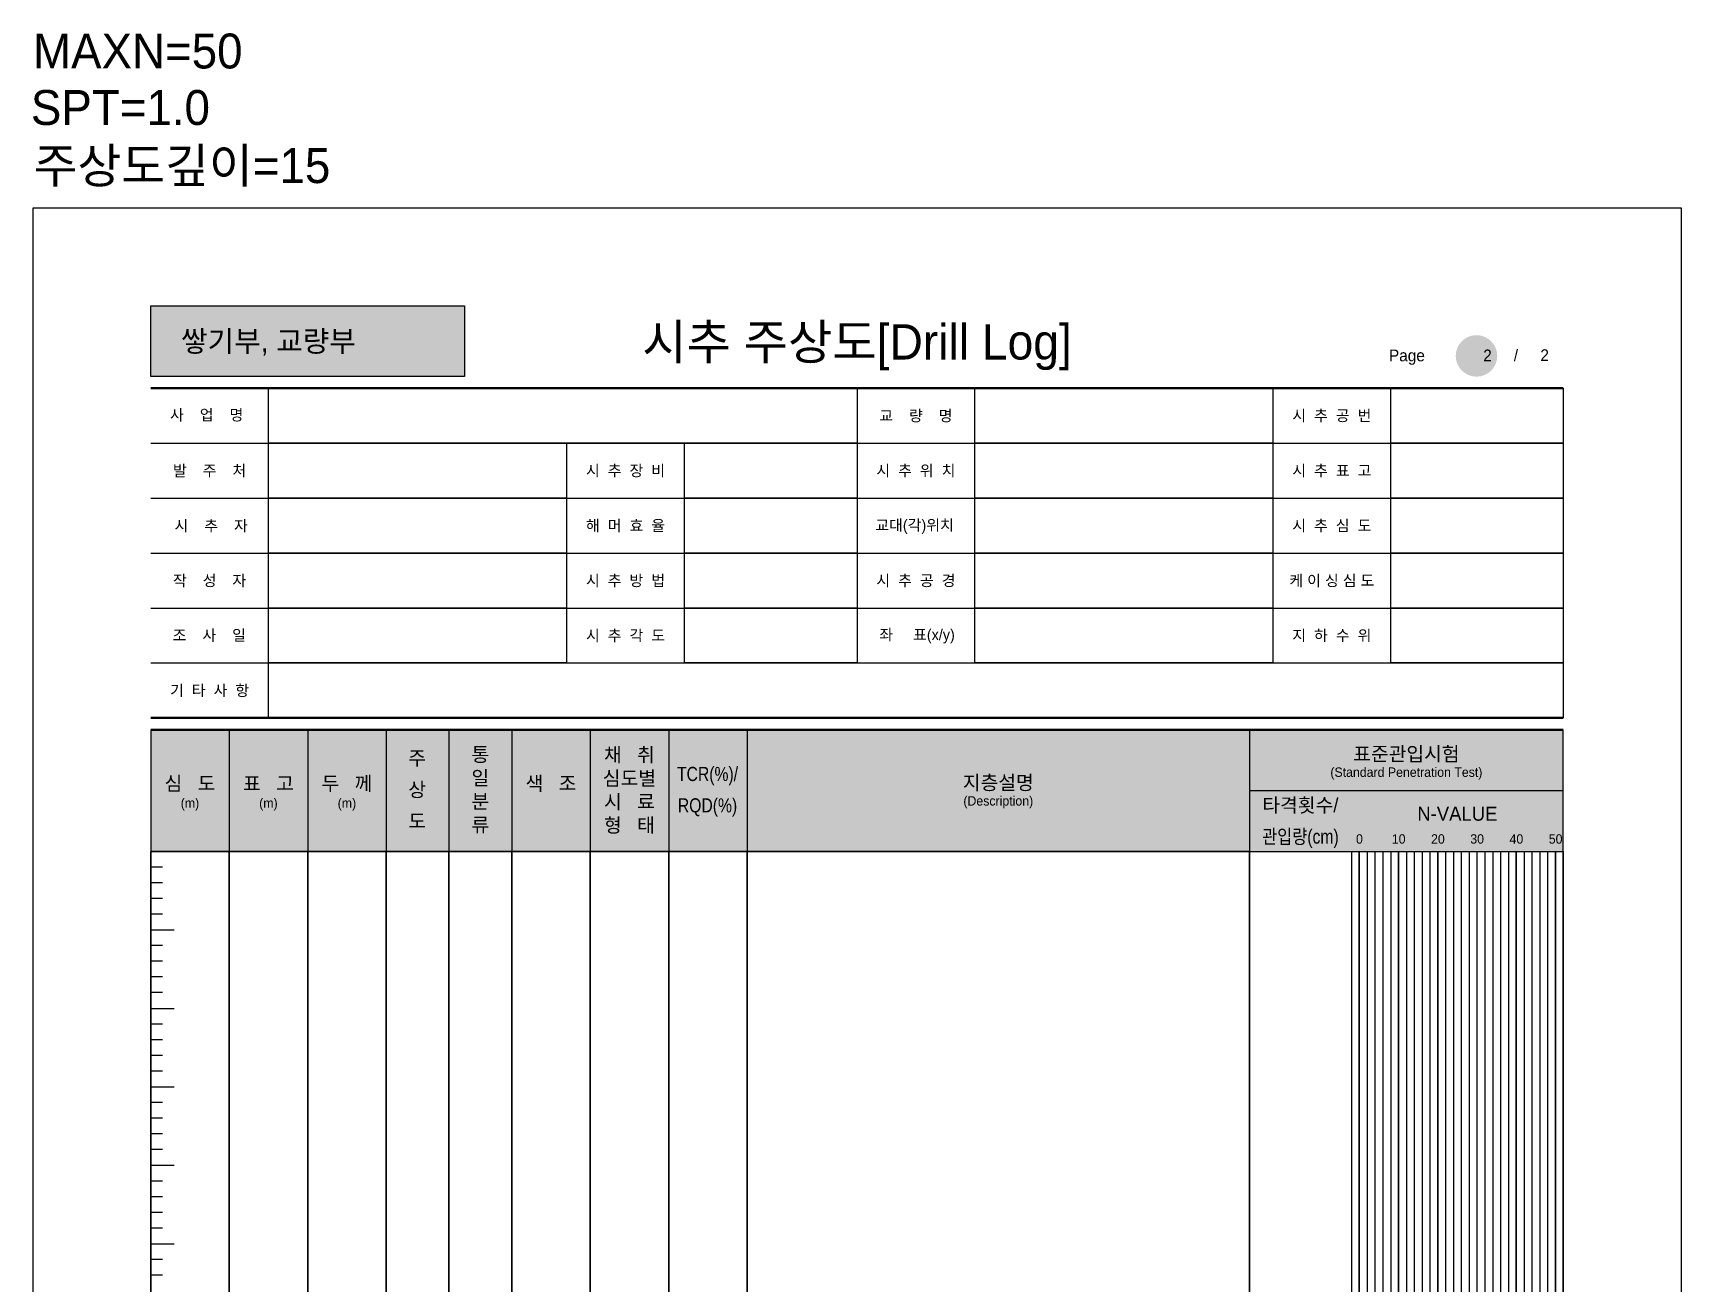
# Model space of a CAD drawing. Header units: metres. Extents: x 0 to 210, y 0 to 319.
# Drawn here: x 0 to 210, y 159.9 to 319.2 of the extents above; entities that cross this region are included whole.
import ezdxf
from ezdxf.enums import TextEntityAlignment as Align

# ---------------------------------------------------------------- set-up
doc = ezdxf.new("R2010")
doc.units = ezdxf.units.M
doc.header["$MEASUREMENT"] = 0
for name, color, linetype in [('#NVALUE', 2, 'Continuous'), ('#TCRRQD', 2, 'Continuous'), ('#교대교각위치', 6, 'Continuous'), ('#교량명', 6, 'Continuous'), ('#기타사항', 6, 'Continuous'), ('#두께', 3, 'Continuous'), ('#발주처', 6, 'Continuous'), ('#변수', 7, 'Continuous'), ('#사업명', 6, 'Continuous'), ('#색조', 2, 'Continuous'), ('#시료형태', 2, 'Continuous'), ('#시추각도', 6, 'Continuous'), ('#시추공경', 6, 'Continuous'), ('#시추공번', 6, 'Continuous'), ('#시추방법', 6, 'Continuous'), ('#시추심도', 6, 'Continuous'), ('#시추위치', 6, 'Continuous'), ('#시추자', 6, 'Continuous'), ('#시추장비', 6, 'Continuous'), ('#시추표고', 6, 'Continuous'), ('#심도', 3, 'Continuous'), ('#심도표고두께', 2, 'Continuous'), ('#영역', 2, 'Continuous'), ('#작성자', 6, 'Continuous'), ('#전체영역', 6, 'Continuous'), ('#전체페이지', 3, 'Continuous'), ('#조사일', 6, 'Continuous'), ('#좌표', 6, 'Continuous'), ('#주상도', 2, 'Continuous'), ('#지층설명', 2, 'Continuous'), ('#지하수위', 6, 'Continuous'), ('#케이싱심도', 6, 'Continuous'), ('#타격횟수', 2, 'Continuous'), ('#통일분류', 2, 'Continuous'), ('#표고', 3, 'Continuous'), ('#해머효율', 6, 'Continuous'), ('#현재페이지', 3, 'Continuous')]:
    doc.layers.add(name, color=color, linetype=linetype)
doc.styles.get("Standard").update_dxf_attribs({"font": 'gulim.ttc', "bigfont": 'visiohg.shx'})

msp = doc.modelspace()

# ---------------------------------------------------------------- hatches: boundary and pattern name
at = {"true_color": 0x353859}
h = msp.add_hatch(color=159, dxfattribs=at)
h.dxf.hatch_style = 1
h.paths.add_polyline_path([(15, 284.44), (55, 284.44), (55, 275.44), (15, 275.44)])
at = {"true_color": 0xedcf2f}
h = msp.add_hatch(color=40, dxfattribs=at)
h.dxf.hatch_style = 1
h.paths.add_polyline_path([(186.58, 278.06, 1), (181.29, 278.06, 1)])
at = {"true_color": 0xd7d7d7}
h = msp.add_hatch(color=254, dxfattribs=at)
h.dxf.hatch_style = 1
h.paths.add_polyline_path([(195, 230.44), (15, 230.44), (15, 214.94), (195, 214.94)])

# ---------------------------------------------------------------- linework, layer by layer
at = {"layer": '#NVALUE'}
msp.add_lwpolyline([(169, 214.94), (194, 214.94), (194, 64.94), (169, 64.94)], close=True, dxfattribs=at)
at = {"layer": '#TCRRQD'}
msp.add_lwpolyline([(91, 214.94), (81, 214.94), (81, 64.94), (91, 64.94)], close=True, dxfattribs=at)
at = {"layer": '#교대교각위치'}
msp.add_lwpolyline([(120, 259.94), (158, 259.94), (158, 252.94), (120, 252.94)], close=True, dxfattribs=at)
at = {"layer": '#교량명'}
msp.add_lwpolyline([(120, 273.94), (158, 273.94), (158, 266.96), (120, 266.96)], close=True, dxfattribs=at)
at = {"layer": '#기타사항'}
msp.add_lwpolyline([(30, 238.94), (195, 238.94), (195, 231.94), (30, 231.94)], close=True, dxfattribs=at)
at = {"layer": '#두께'}
msp.add_lwpolyline([(45, 214.94), (35, 214.94), (35, 64.94), (45, 64.94)], close=True, dxfattribs=at)
at = {"layer": '#발주처'}
msp.add_lwpolyline([(30, 266.94), (68, 266.96), (68, 259.94), (30, 259.94)], close=True, dxfattribs=at)
at = {"layer": '#사업명'}
msp.add_lwpolyline([(30, 273.94), (105, 273.94), (105, 266.94), (30, 266.94)], close=True, dxfattribs=at)
at = {"layer": '#색조'}
msp.add_lwpolyline([(71, 214.94), (61, 214.94), (61, 64.94), (71, 64.94)], close=True, dxfattribs=at)
at = {"layer": '#시료형태'}
msp.add_lwpolyline([(81, 214.94), (71, 214.94), (71, 64.94), (81, 64.94)], close=True, dxfattribs=at)
at = {"layer": '#시추각도'}
msp.add_lwpolyline([(83, 245.94), (105, 245.94), (105, 238.94), (83, 238.94)], close=True, dxfattribs=at)
at = {"layer": '#시추공경'}
msp.add_lwpolyline([(120, 252.94), (158, 252.94), (158, 245.94), (120, 245.94)], close=True, dxfattribs=at)
at = {"layer": '#시추공번'}
msp.add_lwpolyline([(173, 273.94), (195, 273.94), (195, 266.94), (173, 266.94)], close=True, dxfattribs=at)
at = {"layer": '#시추방법'}
msp.add_lwpolyline([(83, 252.94), (105, 252.94), (105, 245.94), (83, 245.94)], close=True, dxfattribs=at)
at = {"layer": '#시추심도'}
msp.add_lwpolyline([(173, 259.94), (195, 259.94), (195, 252.94), (173, 252.94)], close=True, dxfattribs=at)
at = {"layer": '#시추위치'}
msp.add_lwpolyline([(120, 266.94), (158, 266.94), (158, 259.94), (120, 259.94)], close=True, dxfattribs=at)
at = {"layer": '#시추자'}
msp.add_lwpolyline([(30, 259.94), (68, 259.94), (68, 252.94), (30, 252.94)], close=True, dxfattribs=at)
at = {"layer": '#시추장비'}
msp.add_lwpolyline([(83, 266.94), (105, 266.94), (105, 259.94), (83, 259.94)], close=True, dxfattribs=at)
at = {"layer": '#시추표고'}
msp.add_lwpolyline([(173, 266.94), (195, 266.94), (195, 259.94), (173, 259.94)], close=True, dxfattribs=at)
at = {"layer": '#심도'}
msp.add_lwpolyline([(25, 214.94), (15, 214.94), (15, 64.94), (25, 64.94)], close=True, dxfattribs=at)
at = {"layer": '#심도표고두께'}
msp.add_lwpolyline([(45, 214.94), (15, 214.94), (15, 64.94), (45, 64.94)], close=True, dxfattribs=at)
at = {"layer": '#영역'}
msp.add_lwpolyline([(0, 296.94), (210, 296.94), (210, -0.06), (0, -0.06)], close=True, dxfattribs=at)
at = {"layer": '#작성자'}
msp.add_lwpolyline([(30, 252.94), (68, 252.94), (68, 245.94), (30, 245.94)], close=True, dxfattribs=at)
at = {"layer": '#전체영역'}
msp.add_lwpolyline([(15, 214.94), (195, 214.94), (195, 64.94), (15, 64.94)], close=True, dxfattribs=at)
at = {"layer": '#조사일'}
msp.add_lwpolyline([(30, 245.94), (68, 245.94), (68, 238.94), (30, 238.94)], close=True, dxfattribs=at)
at = {"layer": '#좌표'}
msp.add_lwpolyline([(120, 245.94), (158, 245.94), (158, 238.94), (120, 238.94)], close=True, dxfattribs=at)
at = {"layer": '#주상도'}
msp.add_lwpolyline([(53, 214.94), (45, 214.94), (45, 64.94), (53, 64.94)], close=True, dxfattribs=at)
at = {"layer": '#지층설명'}
msp.add_lwpolyline([(155, 214.94), (91, 214.94), (91, 64.94), (155, 64.94)], close=True, dxfattribs=at)
at = {"layer": '#지하수위'}
msp.add_lwpolyline([(173, 245.94), (195, 245.94), (195, 238.94), (173, 238.94)], close=True, dxfattribs=at)
at = {"layer": '#케이싱심도'}
msp.add_lwpolyline([(173, 252.94), (195, 252.94), (195, 245.94), (173, 245.94)], close=True, dxfattribs=at)
at = {"layer": '#타격횟수'}
msp.add_lwpolyline([(155, 214.94), (168, 214.94), (168, 64.94), (155, 64.94)], close=True, dxfattribs=at)
at = {"layer": '#통일분류'}
msp.add_lwpolyline([(61, 214.94), (53, 214.94), (53, 64.94), (61, 64.94)], close=True, dxfattribs=at)
at = {"layer": '#표고'}
msp.add_lwpolyline([(35, 214.94), (25, 214.94), (25, 64.94), (35, 64.94)], close=True, dxfattribs=at)
at = {"layer": '#해머효율'}
msp.add_lwpolyline([(83, 259.94), (105, 259.94), (105, 252.94), (83, 252.94)], close=True, dxfattribs=at)
for p, q in [((15, 230.44), (15, 64.94)), ((195, 64.94), (195, 230.44)), ((15, 214.94), (195, 214.94))]:
    msp.add_line(p, q)
at = {"lineweight": -3}
for p, q in [((25, 230.44), (25, 64.94)), ((35, 230.44), (35, 64.94)), ((45, 230.44), (45, 64.94)), ((53, 230.44), (53, 64.94)), ((61, 230.44), (61, 64.94)), ((71, 230.44), (71, 64.94)), ((81, 230.44), (81, 64.94)), ((91, 230.44), (91, 64.94)), ((155, 222.69), (195, 222.69)), ((16.5, 212.94), (15, 212.94)), ((16.5, 212.94), (15, 212.94)), ((16.5, 210.94), (15, 210.94)), ((16.5, 208.94), (15, 208.94)), ((16.5, 206.94), (15, 206.94)), ((15, 204.94), (18, 204.94)), ((16.5, 202.94), (15, 202.94)), ((16.5, 200.94), (15, 200.94)), ((16.5, 198.94), (15, 198.94)), ((16.5, 196.94), (15, 196.94)), ((15, 194.94), (18, 194.94)), ((16.5, 192.94), (15, 192.94)), ((16.5, 190.94), (15, 190.94)), ((16.5, 188.94), (15, 188.94)), ((16.5, 186.94), (15, 186.94)), ((15, 184.94), (18, 184.94)), ((16.5, 182.94), (15, 182.94)), ((16.5, 180.94), (15, 180.94)), ((16.5, 178.94), (15, 178.94)), ((16.5, 176.94), (15, 176.94)), ((15, 174.94), (18, 174.94)), ((16.5, 172.94), (15, 172.94)), ((16.5, 170.94), (15, 170.94)), ((16.5, 168.94), (15, 168.94)), ((16.5, 166.94), (15, 166.94)), ((15, 164.94), (18, 164.94)), ((16.5, 162.94), (15, 162.94)), ((16.5, 160.94), (15, 160.94))]:
    msp.add_line(p, q, dxfattribs=at)
at = {"lineweight": -3, "flags": 128}
msp.add_lwpolyline([(0, 296.94), (210, 296.94), (210, -0.06), (0, -0.06)], close=True, dxfattribs=at)
msp.add_lwpolyline([(0, 296.94), (210, 296.94), (210, -0.06), (0, -0.06)], close=True, dxfattribs=at)
at = {"color": 159, "lineweight": -3, "true_color": 0x353859}
msp.add_lwpolyline([(15, 284.44), (55, 284.44), (55, 275.44), (15, 275.44)], close=True, dxfattribs=at)
at = {"lineweight": -3, "const_width": 0.3, "flags": 128}
for points in [[(15, 273.94), (195, 273.94)], [(15, 231.94), (195, 231.94)], [(15, 230.44), (195, 230.44)]]:
    msp.add_lwpolyline(points, dxfattribs=at)
at = {"lineweight": -3, "flags": 128}
for points in [[(15, 266.94), (195, 266.94)], [(15, 259.94), (195, 259.94)], [(15, 252.94), (195, 252.94)], [(15, 245.94), (195, 245.94)], [(15, 238.94), (195, 238.94)]]:
    msp.add_lwpolyline(points, dxfattribs=at)
at = {"flags": 128}
for points in [[(155, 230.44), (155, 64.94)], [(170, 214.94), (170, 64.94)], [(171, 214.94), (171, 64.94)], [(172, 214.94), (172, 64.94)], [(173, 214.94), (173, 64.94)], [(175, 214.94), (175, 64.94)], [(176, 214.94), (176, 64.94)], [(177, 214.94), (177, 64.94)], [(178, 214.94), (178, 64.94)], [(180, 214.94), (180, 64.94)], [(181, 214.94), (181, 64.94)], [(182, 214.94), (182, 64.94)], [(183, 214.94), (183, 64.94)], [(185, 214.94), (185, 64.94)], [(186, 214.94), (186, 64.94)], [(187, 214.94), (187, 64.94)], [(188, 214.94), (188, 64.94)], [(190, 214.94), (190, 64.94)], [(191, 214.94), (191, 64.94)], [(192, 214.94), (192, 64.94)], [(193, 214.94), (193, 64.94)]]:
    msp.add_lwpolyline(points, dxfattribs=at)
at = {"const_width": 0.2, "flags": 128}
for points in [[(169, 214.94), (169, 64.94)], [(174, 214.94), (174, 64.94)], [(179, 214.94), (179, 64.94)], [(184, 214.94), (184, 64.94)], [(189, 214.94), (189, 64.94)], [(194, 214.94), (194, 64.94)]]:
    msp.add_lwpolyline(points, dxfattribs=at)

# ---------------------------------------------------------------- texts
at = {"layer": '#변수'}
for s, p in [('MAXN=50', (0, 314.68)), ('SPT=1.0', (-0.27, 307.48)), ('주상도깊이=15', (0.08, 300.08))]:
    msp.add_text(s, height=4.451, dxfattribs=at).set_placement(p)
at = {"layer": '#전체페이지', "lineweight": -3}
msp.add_text('2', height=1.5, dxfattribs=at).set_placement((192.62, 278.15), align=Align.MIDDLE_CENTER)
at = {"layer": '#현재페이지', "lineweight": -3}
msp.add_text('2', height=1.5, dxfattribs=at).set_placement((185.34, 278.12), align=Align.MIDDLE_CENTER)
at = {"color": 40, "lineweight": -3, "true_color": 0xedcf2f}
msp.add_text('쌓기부, 교량부', height=2.7, dxfattribs=at).set_placement((30, 279.94), align=Align.MIDDLE_CENTER)
at = {"color": 159, "lineweight": -3, "true_color": 0x353859}
msp.add_text('시추 주상도[Drill Log]', height=4.5, dxfattribs=at).set_placement((105, 279.85), align=Align.MIDDLE_CENTER)
at = {"lineweight": -3}
for s, height, p in [('Page', 1.5, (175.07, 278.12)), ('/', 1.5, (188.96, 278.12)), ('사    업    명', 1.4, (22.13, 270.54)), ('사    업    명', 1.4, (22.13, 270.54)), ('교    량    명', 1.4, (112.5, 270.44)), ('시  추  공  번', 1.4, (165.5, 270.46)), ('발    주    처', 1.4, (22.5, 263.44)), ('시  추  장  비', 1.4, (75.5, 263.44)), ('시  추  위  치', 1.4, (112.5, 263.44)), ('시  추  표  고', 1.4, (165.5, 263.44)), ('시    추    자', 1.4, (22.7, 256.42)), ('해  머  효  율', 1.4, (75.5, 256.44)), ('교대(각)위치', 1.4, (112.33, 256.5)), ('시  추  심  도', 1.4, (165.5, 256.44)), ('작    성    자', 1.4, (22.5, 249.44)), ('시  추  방  법', 1.4, (75.5, 249.44)), ('시  추  공  경', 1.4, (112.5, 249.44)), ('케 이 싱 심 도', 1.4, (165.5, 249.44)), ('조    사    일', 1.4, (22.46, 242.47)), ('시  추  각  도', 1.4, (75.5, 242.44)), ('좌     표(x/y)', 1.4, (112.65, 242.55)), ('지  하  수  위', 1.4, (165.5, 242.44)), ('기  타  사  항', 1.4, (22.5, 235.44)), ('주', 1.8, (48.95, 226.8)), ('통', 1.8, (57, 227.28)), ('채   취', 1.8, (76, 227.24)), ('표준관입시험', 1.8, (175, 227.36)), ('심   도', 1.8, (20, 223.59)), ('두   께', 1.8, (40, 223.59)), ('일', 1.8, (57, 224.29)), ('색   조', 1.8, (66, 223.59)), ('심도별', 1.8, (76, 224.25)), ('지층설명', 1.8, (123, 223.69)), ('(Standard Penetration Test)', 1.2, (175, 225.03)), ('표   고', 1.8, (30, 223.59)), ('상', 1.8, (48.95, 222.8)), ('(m)', 1.2, (20, 221.09)), ('(m)', 1.2, (30, 221.09)), ('(m)', 1.2, (40, 221.09)), ('분', 1.8, (57, 221.3)), ('시   료', 1.8, (76, 221.26)), ('(Description)', 1.2, (123, 221.37)), ('타격횟수/', 1.8, (161.5, 220.82)), ('N-VALUE', 1.8, (181.5, 219.74)), ('도', 1.8, (48.95, 218.8)), ('류', 1.8, (57, 218.31)), ('형   태', 1.8, (76, 218.27)), ('0', 1.2, (169.02, 216.52)), ('10', 1.2, (174.02, 216.52)), ('20', 1.2, (179.02, 216.52)), ('30', 1.2, (184.02, 216.52)), ('40', 1.2, (189.02, 216.52)), ('50', 1.2, (194.02, 216.52))]:
    msp.add_text(s, height=height, dxfattribs=at).set_placement(p, align=Align.MIDDLE_CENTER)
at = {"lineweight": -3, "width": 0.85}
for s, p in [('TCR(%%%)/', (85.95, 224.8)), ('RQD(%%%)', (85.95, 220.8)), ('관입량(cm)', (161.5, 216.82))]:
    msp.add_text(s, height=1.8, dxfattribs=at).set_placement(p, align=Align.MIDDLE_CENTER)

doc.saveas('drawing.dxf')
